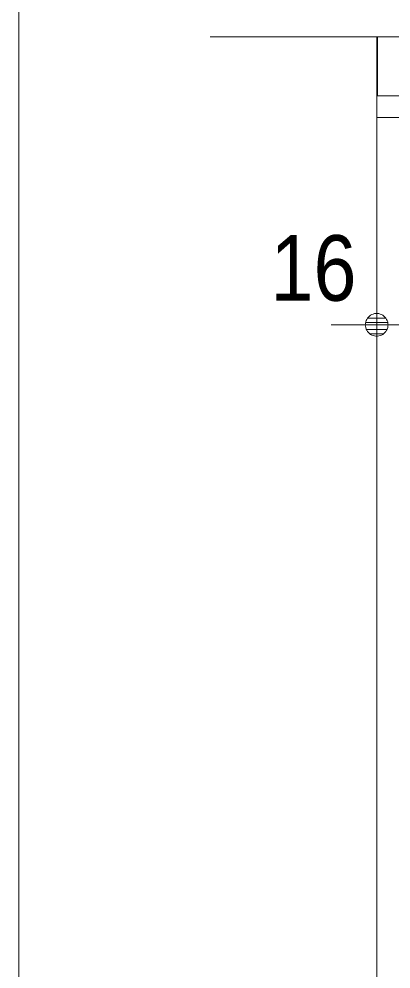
# Model space of a CAD drawing. Units: millimetres, scale not verified. Extents: x -6062 to 6062, y -3045 to 3045.
# Drawn here: x -5788 to -5580, y -171 to 360 of the extents above; entities that cross this region are included whole.
import ezdxf
from ezdxf.enums import TextEntityAlignment as Align

# ---------------------------------------------------------------- set-up
doc = ezdxf.new("R2010")
doc.units = ezdxf.units.MM
doc.header["$LTSCALE"] = 20
for name, color, linetype, lineweight in [('0-1_0', 7, 'Continuous', 9), ('0-3_3一般', 7, 'Continuous', 9), ('0-4_1図面枠', 7, 'Continuous', 9), ('0-5_2寸法-2', 7, 'Continuous', 9)]:
    doc.layers.add(name, color=color, linetype=linetype, lineweight=lineweight)
doc.styles.add('ＭＳ Ｐゴシック', font='')
doc.styles.get('ＭＳ Ｐゴシック').set_extended_font_data('MS PGothic')

# ---------------------------------------------------------------- blocks, each defined once
blk = doc.blocks.new('_Dot')
at = {"layer": '0-1_0'}
for p, q in [((-10, 0), (-20, 0)), ((9.78, 2), (-9.78, 2)), ((7.99, 6), (-7.99, 6)), ((9.16, -3.98), (-9.16, -3.98)), ((6, -7.98), (-6, -7.98))]:
    blk.add_line(p, q, dxfattribs=at)
for points in [[(10, 0), (9.92, 1.25), (9.69, 2.49), (9.3, 3.68), (8.76, 4.82), (8.09, 5.88), (7.29, 6.85), (6.37, 7.71), (5.36, 8.44), (4.26, 9.05), (3.09, 9.51), (1.87, 9.82), (0.63, 9.98), (-0.63, 9.98), (-1.87, 9.82), (-3.09, 9.51), (-4.26, 9.05), (-5.36, 8.44), (-6.37, 7.71), (-7.29, 6.85), (-8.09, 5.88), (-8.76, 4.82), (-9.3, 3.68), (-9.69, 2.49), (-9.92, 1.25), (-10, 0), (0, 0)], [(-10, 0), (-9.92, -1.25), (-9.69, -2.49), (-9.3, -3.68), (-8.76, -4.82), (-8.09, -5.88), (-7.29, -6.85), (-6.37, -7.71), (-5.36, -8.44), (-4.26, -9.05), (-3.09, -9.51), (-1.87, -9.82), (-0.63, -9.98), (0.63, -9.98), (1.87, -9.82), (3.09, -9.51), (4.26, -9.05), (5.36, -8.44), (6.37, -7.71), (7.29, -6.85), (8.09, -5.88), (8.76, -4.82), (9.3, -3.68), (9.69, -2.49), (9.92, -1.25), (10, 0), (0, 0)]]:
    blk.add_lwpolyline(points, close=True, dxfattribs=at)
blk = doc.blocks.new('グループ-134')
at = {"layer": '0-3_3一般'}
for p, q in [((19030, 7000), (-75990, 7000)), ((-75990, 7000), (-75990, 6340)), ((-75990, 6340), (19030, 6340)), ((-52000, 6100), (-76000, 6100)), ((-76000, 6100), (-76000, -39740))]:
    blk.add_line(p, q, dxfattribs=at)
blk = doc.blocks.new('グループ-135')
at = {"layer": '0-3_3一般'}
for p, q in [((20736.5, 7000), (-77863.5, 7000)), ((-76000, 7000), (-76000, -40000))]:
    blk.add_line(p, q, dxfattribs=at)
blk = doc.blocks.new('グループ-136')
at = {"layer": '0-3_3一般'}
for name in ['グループ-135', 'グループ-134']:
    blk.add_blockref(name, (0, 0), dxfattribs=at)
blk = doc.blocks.new('グループ-142')
at = {"layer": '0-4_1図面枠'}
blk.add_lwpolyline([(-80000, 55400), (80000, 55400), (80000, -55400), (-80000, -55400)], close=True, dxfattribs=at)
blk = doc.blocks.new('図面枠')
at = {"layer": '0-4_1図面枠'}
blk.add_blockref('グループ-142', (0, 0), dxfattribs=at)

msp = doc.modelspace()

# ---------------------------------------------------------------- linework, layer by layer
at = {"layer": '0-5_2寸法-2'}
for p, q in [((-5587.5, 209), (-5587.3, 209)), ((-5600.21, 189), (-5612.92, 189)), ((-5587.5, 189), (-5571.5, 189))]:
    msp.add_line(p, q, dxfattribs=at)

# ---------------------------------------------------------------- block references
at = {"layer": '0-3_3一般', "xscale": 0.05, "yscale": 0.05}
msp.add_blockref('グループ-136', (-1787.5, 0), dxfattribs=at)
at = {"layer": '0-4_1図面枠', "xscale": 0.05, "yscale": 0.05}
msp.add_blockref('図面枠', (-1787.5, 0), dxfattribs=at)
at = {"layer": '0-5_2寸法-2', "xscale": 0.6356201, "yscale": 0.6356201}
msp.add_blockref('_Dot', (-5587.5, 189), dxfattribs=at)

# ---------------------------------------------------------------- texts
at = {"layer": '0-5_2寸法-2', "style": 'ＭＳ Ｐゴシック', "width": 0.9}
msp.add_text('16', height=36.66, dxfattribs=at).set_placement((-5646.83, 191.48), align=Align.BOTTOM_LEFT)

doc.saveas('drawing.dxf')
